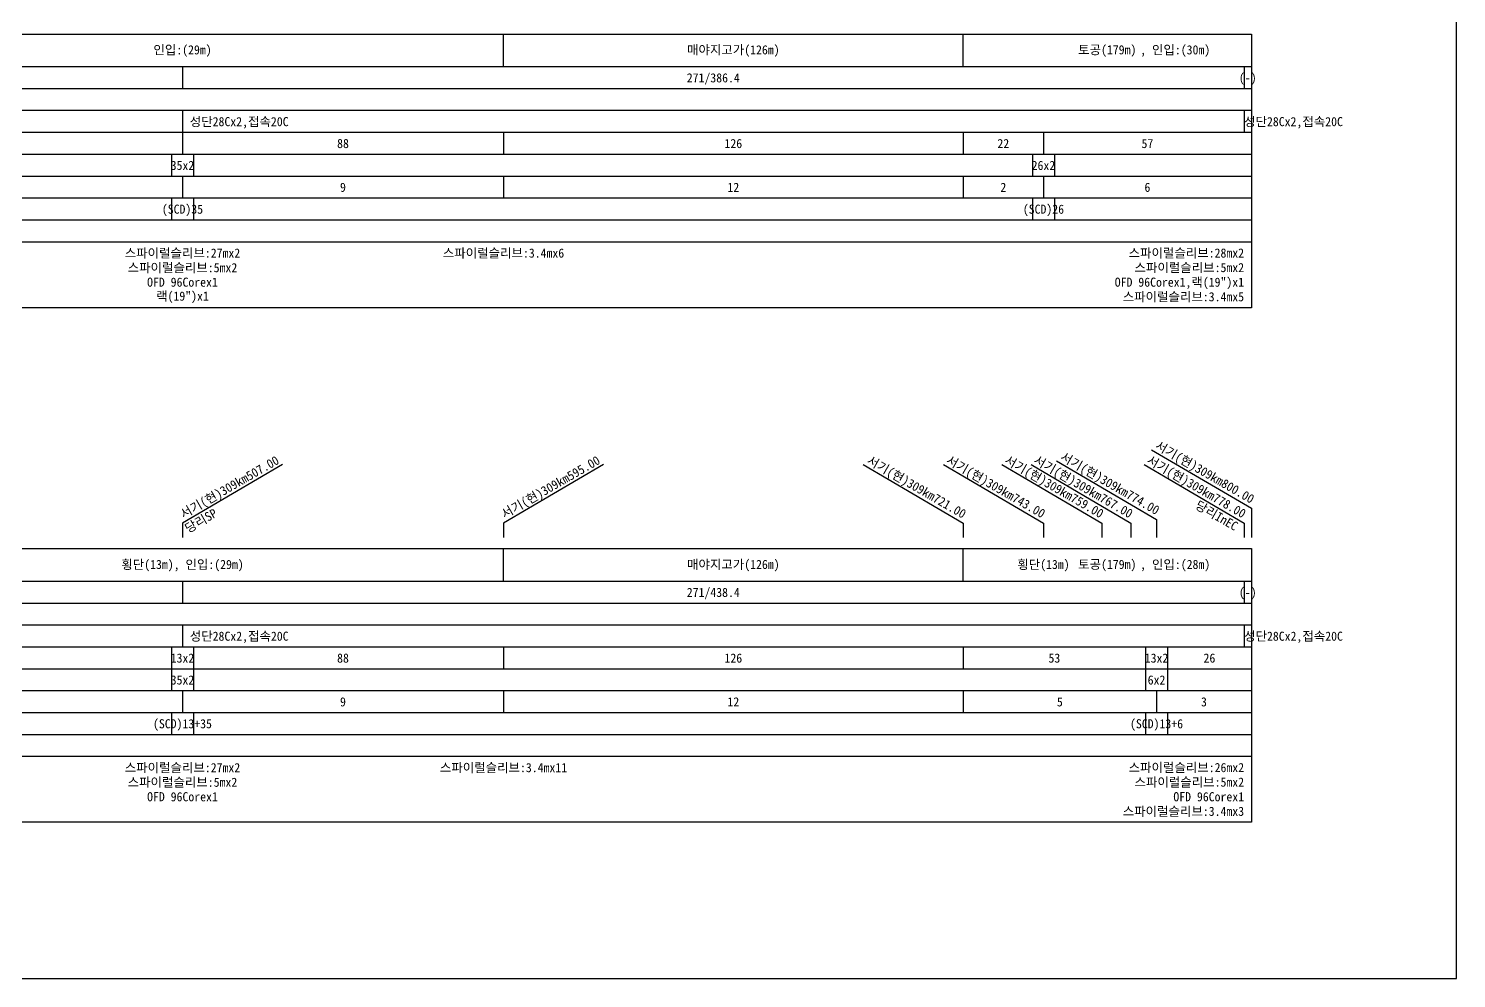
# Model space of a CAD drawing. Header units: millimetres. Extents: x 13158 to 13954, y 1103 to 1807.
# Drawn here: x 13562.5 to 13953.9, y 1103.1 to 1363.4 of the extents above; entities that cross this region are included whole.
import ezdxf
from ezdxf.enums import TextEntityAlignment as Align
from ezdxf.xclip import XClip

# ---------------------------------------------------------------- set-up
doc = ezdxf.new("R2010")
doc.units = ezdxf.units.MM
doc.header["$LTSCALE"] = 10
doc.header["$MEASUREMENT"] = 0
doc.header["$XCLIPFRAME"] = 2
for name, color, linetype in [('TT-TABL-LIN1', 4, 'Continuous'), ('TT-TABL-LIN2', 1, 'Continuous'), ('TT-TABL-TEX2', 3, 'Continuous'), ('TZ-BASE', 253, 'Continuous'), ('TZ-LEAL', 1, 'Continuous'), ('TZ-LEAT', 3, 'Continuous')]:
    doc.layers.add(name, color=color, linetype=linetype)
doc.styles.get("Standard").update_dxf_attribs({"font": 'GulimChe.ttf'})

# ---------------------------------------------------------------- blocks, each defined once
blk = doc.blocks.new('JD-SFSG5YJF567')
at = {"layer": 'TZ-BASE'}
for p, q in [((470.34, -192.59), (393.57, 173.18)), ((573.29, -196.25), (495.5, 174.37)), ((367.39, -188.92), (291.64, 171.98)), ((83.71, -167.76), (598.12, -59.78))]:
    blk.add_line(p, q, dxfattribs=at)

msp = doc.modelspace()

# ---------------------------------------------------------------- linework, layer by layer
at = {"layer": 'TT-TABL-LIN1'}
for points in [[(13214.11, 1361.87), (13897.68, 1361.87), (13897.68, 1286.87), (13214.11, 1286.87)], [(13214.11, 1220.85), (13897.68, 1220.85), (13897.68, 1145.85), (13214.11, 1145.85)]]:
    msp.add_lwpolyline(points, close=True, dxfattribs=at)
at = {"layer": 'TT-TABL-LIN2'}
for p, q in [((13692.68, 1352.87), (13692.68, 1361.87)), ((13818.68, 1352.87), (13818.68, 1361.87)), ((13692.68, 1211.85), (13692.68, 1220.85)), ((13818.68, 1211.85), (13818.68, 1220.85))]:
    msp.add_line(p, q, dxfattribs=at)
for points in [[(13897.68, 1352.87), (13221.44, 1352.87)], [(13897.68, 1346.87), (13221.44, 1346.87)], [(13897.68, 1340.87), (13221.44, 1340.87)], [(13897.68, 1334.87), (13221.44, 1334.87)], [(13897.68, 1328.87), (13250.44, 1328.87)], [(13897.68, 1322.87), (13221.44, 1322.87)], [(13897.68, 1316.87), (13221.44, 1316.87)], [(13897.68, 1310.87), (13221.44, 1310.87)], [(13897.68, 1304.87), (13221.44, 1304.87)], [(13897.68, 1211.85), (13221.44, 1211.85)], [(13897.68, 1205.85), (13221.44, 1205.85)], [(13897.68, 1199.85), (13221.44, 1199.85)], [(13897.68, 1193.85), (13221.44, 1193.85)], [(13897.68, 1187.85), (13250.44, 1187.85)], [(13897.68, 1181.85), (13221.44, 1181.85)], [(13897.68, 1175.85), (13221.44, 1175.85)], [(13897.68, 1169.85), (13221.44, 1169.85)], [(13897.68, 1163.85), (13221.44, 1163.85)]]:
    msp.add_lwpolyline(points, dxfattribs=at)
at = {"layer": 'TZ-LEAL'}
msp.add_lwpolyline([(13157.89, 1103.05), (13953.89, 1103.05), (13953.89, 1619.05), (13157.89, 1619.05)], close=True, dxfattribs=at)
for points in [[(13604.68, 1352.87), (13604.68, 1346.87)], [(13895.68, 1352.87), (13895.68, 1346.87)], [(13604.68, 1340.87), (13604.68, 1334.87)], [(13895.68, 1340.87), (13895.68, 1334.87)], [(13604.68, 1334.87), (13604.68, 1328.87)], [(13692.68, 1334.87), (13692.68, 1328.87)], [(13818.68, 1334.87), (13818.68, 1328.87)], [(13840.68, 1334.87), (13840.68, 1328.87)], [(13601.68, 1328.87), (13601.68, 1322.87)], [(13607.68, 1328.87), (13607.68, 1322.87)], [(13837.68, 1328.87), (13837.68, 1322.87)], [(13843.68, 1328.87), (13843.68, 1322.87)], [(13604.68, 1322.87), (13604.68, 1316.87)], [(13692.68, 1322.87), (13692.68, 1316.87)], [(13818.68, 1322.87), (13818.68, 1316.87)], [(13840.68, 1322.87), (13840.68, 1316.87)], [(13601.68, 1316.87), (13601.68, 1310.87)], [(13607.68, 1316.87), (13607.68, 1310.87)], [(13837.68, 1316.87), (13837.68, 1310.87)], [(13843.68, 1316.87), (13843.68, 1310.87)], [(13844.3, 1244.87), (13871.68, 1228.85), (13871.68, 1223.85)], [(13870.3, 1247.95), (13897.68, 1231.93), (13897.68, 1223.85)], [(13632.07, 1243.87), (13604.68, 1227.85), (13604.68, 1223.85)], [(13720.07, 1243.87), (13692.68, 1227.85), (13692.68, 1223.85)], [(13791.3, 1243.87), (13818.68, 1227.85), (13818.68, 1223.85)], [(13813.3, 1243.87), (13840.68, 1227.85), (13840.68, 1223.85)], [(13829.3, 1243.87), (13856.68, 1227.85), (13856.68, 1223.85)], [(13837.3, 1243.87), (13864.68, 1227.85), (13864.68, 1223.85)], [(13868.3, 1243.87), (13895.68, 1227.85), (13895.68, 1223.85)], [(13604.68, 1211.85), (13604.68, 1205.85)], [(13895.68, 1211.85), (13895.68, 1205.85)], [(13604.68, 1199.85), (13604.68, 1193.85)], [(13895.68, 1199.85), (13895.68, 1193.85)], [(13601.68, 1193.85), (13601.68, 1187.85)], [(13607.68, 1193.85), (13607.68, 1187.85)], [(13692.68, 1193.85), (13692.68, 1187.85)], [(13818.68, 1193.85), (13818.68, 1187.85)], [(13868.68, 1193.85), (13868.68, 1187.85)], [(13874.68, 1193.85), (13874.68, 1187.85)], [(13601.68, 1187.85), (13601.68, 1181.85)], [(13607.68, 1187.85), (13607.68, 1181.85)], [(13868.68, 1187.85), (13868.68, 1181.85)], [(13874.68, 1187.85), (13874.68, 1181.85)], [(13604.68, 1181.85), (13604.68, 1175.85)], [(13692.68, 1181.85), (13692.68, 1175.85)], [(13818.68, 1181.85), (13818.68, 1175.85)], [(13871.68, 1181.85), (13871.68, 1175.85)], [(13601.68, 1175.85), (13601.68, 1169.85)], [(13607.68, 1175.85), (13607.68, 1169.85)], [(13868.68, 1175.85), (13868.68, 1169.85)], [(13874.68, 1175.85), (13874.68, 1169.85)]]:
    msp.add_lwpolyline(points, dxfattribs=at)

# ---------------------------------------------------------------- block references
at = {"layer": 'TZ-BASE'}
ref = msp.add_blockref('JD-SFSG5YJF567', (13297.68, 1469.57), dxfattribs=at)
XClip(ref).set_block_clipping_path([(597.6593278775, -75.0000074077), (602.1606802224, 74.9999925365), (-2.2506743118, 75.0000000279), (2.2506743119, -75.0000000279)])

# ---------------------------------------------------------------- texts
at = {"layer": 'TT-TABL-TEX2'}
for s, p in [('인입:(29m)', (13604.7, 1357.37)), ('매야지고가(126m)', (13755.68, 1357.37)), ('토공(179m)', (13858.18, 1357.37)), (', 인입:(30m)', (13876.8, 1357.37)), ('스파이럴슬리브:27mx2', (13604.68, 1301.87)), ('스파이럴슬리브:3.4mx6', (13692.68, 1301.87)), ('스파이럴슬리브:5mx2', (13604.68, 1297.87)), ('OFD 96Corex1', (13604.68, 1293.87)), ('랙(19")x1', (13604.68, 1289.87)), ('횡단(13m), 인입:(29m)', (13604.7, 1216.35)), ('매야지고가(126m)', (13755.68, 1216.35)), ('횡단(13m)', (13840.68, 1216.35)), ('토공(179m)', (13858.18, 1216.35)), (', 인입:(28m)', (13876.8, 1216.35)), ('스파이럴슬리브:27mx2', (13604.68, 1160.85)), ('스파이럴슬리브:3.4mx11', (13692.68, 1160.85)), ('스파이럴슬리브:5mx2', (13604.68, 1156.85)), ('OFD 96Corex1', (13604.68, 1152.85))]:
    msp.add_text(s, height=2.5, dxfattribs=at).set_placement(p, align=Align.MIDDLE)
for s, p in [('271/386.4', (13750.18, 1349.87)), ('(-)', (13896.68, 1349.87)), ('88', (13648.68, 1331.87)), ('126', (13755.68, 1331.87)), ('22', (13829.68, 1331.87)), ('57', (13869.18, 1331.87)), ('35x2', (13604.68, 1325.87)), ('26x2', (13840.68, 1325.87)), ('9', (13648.68, 1319.87)), ('12', (13755.68, 1319.87)), ('2', (13829.68, 1319.87)), ('6', (13869.18, 1319.87)), ('(SCD)35', (13604.68, 1313.87)), ('(SCD)26', (13840.68, 1313.87)), ('271/438.4', (13750.18, 1208.85)), ('(-)', (13896.68, 1208.85)), ('13x2', (13604.68, 1190.85)), ('88', (13648.68, 1190.85)), ('126', (13755.68, 1190.85)), ('53', (13843.68, 1190.85)), ('13x2', (13871.68, 1190.85)), ('26', (13886.18, 1190.85)), ('35x2', (13604.68, 1184.85)), ('6x2', (13871.68, 1184.85)), ('9', (13648.68, 1178.85)), ('12', (13755.68, 1178.85)), ('5', (13845.18, 1178.85)), ('3', (13884.68, 1178.85)), ('(SCD)13+35', (13604.68, 1172.85)), ('(SCD)13+6', (13871.68, 1172.85))]:
    msp.add_text(s, height=2.5, dxfattribs=at).set_placement(p, align=Align.MIDDLE_CENTER)
for p in [(13606.68, 1337.87), (13895.68, 1337.87), (13606.68, 1196.85), (13895.68, 1196.85)]:
    msp.add_text('성단28Cx2,접속20C', height=2.5, dxfattribs=at).set_placement(p, align=Align.MIDDLE_LEFT)
for s, p in [('스파이럴슬리브:28mx2', (13895.68, 1301.87)), ('스파이럴슬리브:5mx2', (13895.68, 1297.87)), ('OFD 96Corex1,랙(19")x1', (13895.68, 1293.87)), ('스파이럴슬리브:3.4mx5', (13895.68, 1289.87)), ('스파이럴슬리브:26mx2', (13895.68, 1160.85)), ('스파이럴슬리브:5mx2', (13895.68, 1156.85)), ('OFD 96Corex1', (13895.68, 1152.85)), ('스파이럴슬리브:3.4mx3', (13895.68, 1148.85))]:
    msp.add_text(s, height=2.5, dxfattribs=at).set_placement(p, align=Align.MIDDLE_RIGHT)
at = {"layer": 'TZ-LEAT'}
for s, rotation, p in [('서기(현)309㎞800.00', 330, (13884.29, 1240.76)), ('서기(현)309㎞507.00', 30, (13618.18, 1236.64)), ('서기(현)309㎞595.00', 30, (13706.18, 1236.64)), ('서기(현)309㎞721.00', 330, (13805.29, 1236.67)), ('서기(현)309㎞743.00', 330, (13826.99, 1236.75)), ('서기(현)309㎞759.00', 330, (13842.99, 1236.75)), ('서기(현)309㎞767.00', 330, (13850.99, 1236.75)), ('서기(현)309㎞774.00', 330, (13858.29, 1237.67)), ('서기(현)309㎞778.00', 330, (13881.99, 1236.75))]:
    msp.add_text(s, height=2.5, rotation=rotation, dxfattribs=at).set_placement(p, align=Align.CENTER)
for s, rotation, p in [('당리InEC', 330, (13882.04, 1232.02)), ('당리SP', 30, (13606.23, 1225.04))]:
    msp.add_text(s, height=2.5, rotation=rotation, dxfattribs=at).set_placement(p)

doc.saveas('drawing.dxf')
